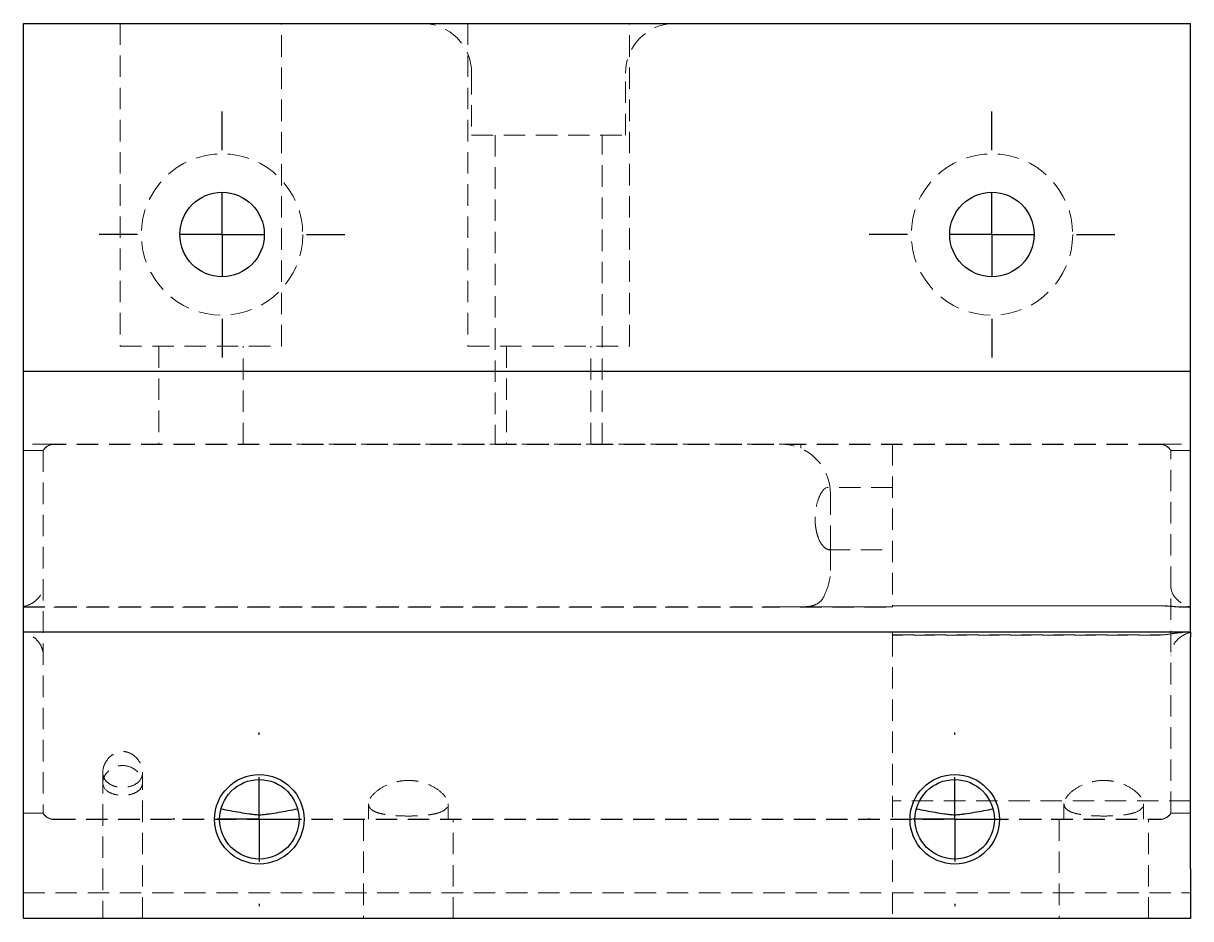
# Model space of a CAD drawing. Header units: millimetres. Extents: x 33 to 257, y 30 to 192.
# Drawn here: x 188.3 to 257.4, y 30.5 to 83.5 of the extents above; entities that cross this region are included whole.
import ezdxf

# ---------------------------------------------------------------- set-up
doc = ezdxf.new("R2010")
doc.units = ezdxf.units.MM
doc.linetypes.add('HIDDEN', pattern=[1.905, 1.27, -0.635])
doc.layers.add('10', color=7, linetype='Continuous')

# ---------------------------------------------------------------- blocks, each defined once
blk = doc.blocks.new('SW_CENTERMARKSYMBOL_9')
at = {"layer": '10', "color": 0}
for p, q in [((0, 5), (0, 7.279)), ((0, 0), (0, 2.5)), ((-5, 0), (-7.279, 0)), ((0, 0), (-2.5, 0)), ((0, 0), (0, -2.5)), ((0, 0), (2.5, 0)), ((5, 0), (7.279, 0)), ((0, -5), (0, -7.279))]:
    blk.add_line(p, q, dxfattribs=at)
blk = doc.blocks.new('SW_CENTERMARKSYMBOL_10')
at = {"layer": '10', "color": 0}
for p, q in [((0, 5), (0, 7.279)), ((0, 0), (0, 2.5)), ((-5, 0), (-7.279, 0)), ((0, 0), (-2.5, 0)), ((0, 0), (0, -2.5)), ((0, 0), (2.5, 0)), ((5, 0), (7.279, 0)), ((0, -5), (0, -7.279))]:
    blk.add_line(p, q, dxfattribs=at)
blk = doc.blocks.new('SW_CENTERMARKSYMBOL_11')
at = {"layer": '10', "color": 0}
for p, q in [((0, 5), (0, 5.147)), ((0, 0), (0, 2.5)), ((-5, 0), (-5.147, 0)), ((0, 0), (-2.5, 0)), ((0, 0), (0, -2.5)), ((0, 0), (2.5, 0)), ((5, 0), (5.147, 0)), ((0, -5), (0, -5.147))]:
    blk.add_line(p, q, dxfattribs=at)
blk = doc.blocks.new('SW_CENTERMARKSYMBOL_12')
at = {"layer": '10', "color": 0}
for p, q in [((0, 5), (0, 5.147)), ((0, 0), (0, 2.5)), ((-5, 0), (-5.147, 0)), ((0, 0), (-2.5, 0)), ((0, 0), (0, -2.5)), ((0, 0), (2.5, 0)), ((5, 0), (5.147, 0)), ((0, -5), (0, -5.147))]:
    blk.add_line(p, q, dxfattribs=at)

msp = doc.modelspace()

# ---------------------------------------------------------------- linework, layer by layer
at = {"color": 7, "linetype": 'Continuous', "lineweight": 25}
for p, q in [((188.307, 83.5), (257.425, 83.5)), ((188.307, 62.912), (188.307, 83.5)), ((257.425, 62.912), (257.425, 83.5)), ((188.307, 62.912), (257.425, 62.912)), ((188.307, 47.482), (188.307, 62.912)), ((257.425, 47.482), (257.425, 62.912)), ((188.307, 47.482), (257.425, 47.482)), ((188.307, 47.188), (188.307, 47.482)), ((188.307, 33.441), (188.307, 47.188)), ((257.425, 47.482), (257.425, 47.188)), ((257.425, 33.441), (257.425, 47.188)), ((188.307, 30.5), (188.307, 33.441)), ((257.425, 33.441), (257.425, 30.5)), ((257.425, 30.5), (188.307, 30.5))]:
    msp.add_line(p, q, dxfattribs=at)
at = {"color": 7, "linetype": 'HIDDEN', "lineweight": 18}
for p, q in [((194.042, 83.5), (194.042, 64.382)), ((203.601, 64.382), (203.601, 83.5)), ((214.631, 83.5), (214.631, 64.382)), ((224.189, 64.382), (224.189, 83.5)), ((214.851, 80.559), (214.851, 76.882)), ((223.969, 76.882), (223.969, 80.559)), ((214.851, 76.882), (223.969, 76.882)), ((216.248, 76.882), (216.248, 58.588)), ((222.572, 58.588), (222.572, 76.882)), ((194.042, 64.382), (203.601, 64.382)), ((196.322, 64.382), (196.322, 58.588)), ((201.322, 58.588), (201.322, 64.382)), ((214.631, 64.382), (224.189, 64.382)), ((216.91, 64.382), (216.91, 58.588)), ((221.91, 58.588), (221.91, 64.382)), ((190.12, 58.588), (188.307, 58.588)), ((189.484, 58.221), (188.307, 58.221)), ((189.484, 58.206), (188.307, 58.206)), ((189.484, 58.221), (189.484, 36.75)), ((255.611, 58.588), (190.12, 58.588)), ((255.611, 58.574), (190.12, 58.574)), ((234.336, 58.588), (204.484, 58.588)), ((204.484, 58.588), (204.484, 58.588)), ((234.336, 58.588), (234.336, 58.343)), ((239.778, 58.588), (239.778, 49.027)), ((255.611, 58.588), (257.425, 58.588)), ((256.248, 36.75), (256.248, 58.221)), ((257.425, 58.221), (256.248, 58.221)), ((257.425, 58.206), (256.248, 58.206)), ((235.893, 56.015), (235.889, 56.015)), ((239.778, 56.015), (235.893, 56.015)), ((236.101, 55.545), (236.101, 55.647)), ((236.101, 52.502), (236.101, 55.545)), ((235.984, 52.338), (235.987, 52.338)), ((235.987, 52.338), (239.778, 52.338)), ((236.101, 51.11), (236.101, 52.502)), ((188.307, 48.953), (239.778, 48.953)), ((188.307, 48.944), (233.107, 48.944)), ((190.12, 48.944), (233.107, 48.944)), ((233.16, 48.953), (239.778, 48.953)), ((234.311, 48.944), (239.778, 48.944)), ((234.311, 48.944), (239.778, 48.944)), ((255.611, 49.027), (239.778, 49.027)), ((239.778, 49.027), (239.778, 48.953)), ((239.778, 49.017), (255.611, 49.017)), ((239.778, 48.953), (239.778, 48.953)), ((239.778, 48.953), (239.778, 48.953)), ((239.778, 48.953), (239.778, 48.944)), ((239.778, 48.944), (239.778, 48.944)), ((257.425, 48.944), (256.942, 48.944)), ((257.425, 48.99), (257.075, 48.958)), ((257.373, 48.953), (257.425, 48.953)), ((257.425, 48.98), (257.425, 48.964)), ((188.307, 47.474), (239.778, 47.474)), ((190.12, 47.483), (239.778, 47.483)), ((239.778, 47.483), (239.778, 47.293)), ((239.778, 47.293), (255.611, 47.293)), ((239.778, 47.293), (239.778, 30.5)), ((255.611, 47.283), (239.778, 47.283)), ((255.778, 47.303), (255.611, 47.283)), ((193.013, 39.179), (193.013, 30.5)), ((195.366, 30.5), (195.366, 39.179)), ((257.425, 37.47), (239.778, 37.47)), ((188.307, 36.75), (189.484, 36.75)), ((188.307, 36.735), (189.484, 36.735)), ((189.484, 36.75), (189.484, 36.735)), ((208.748, 37.296), (208.748, 36.382)), ((213.454, 36.382), (213.454, 37.296)), ((249.925, 37.296), (249.925, 36.382)), ((254.631, 36.382), (254.631, 37.296)), ((256.248, 36.735), (256.248, 36.75)), ((256.248, 36.75), (257.425, 36.75)), ((256.248, 36.735), (257.425, 36.735)), ((190.12, 36.382), (255.611, 36.382)), ((190.12, 36.368), (255.611, 36.368)), ((208.454, 36.382), (208.454, 30.5)), ((213.748, 30.5), (213.748, 36.382)), ((249.631, 36.382), (249.631, 30.5)), ((254.925, 30.5), (254.925, 36.382)), ((188.307, 32.029), (257.425, 32.029))]:
    msp.add_line(p, q, dxfattribs=at)
for centre in [(200.072, 71), (245.66, 71)]:
    msp.add_circle(centre, 4.779, dxfattribs=at)
at = {"color": 7, "linetype": 'Continuous', "lineweight": 25}
for centre, radius in [((200.072, 71), 2.5), ((245.66, 71), 2.5), ((202.278, 36.382), 2.647), ((202.278, 36.382), 2.353), ((243.454, 36.382), 2.647), ((243.454, 36.382), 2.353)]:
    msp.add_circle(centre, radius, dxfattribs=at)
at = {"color": 7, "linetype": 'HIDDEN', "lineweight": 18}
for centre, radius, start, end in [((211.91, 80.559), 2.941, 0, 90), ((226.91, 80.559), 2.941, 90, 180), ((190.12, 57.853), 0.735, 90, 150.00007), ((190.12, 57.838), 0.735, 90, 150.00007), ((233.16, 55.647), 2.941, 0, 90), ((255.611, 57.853), 0.735, 29.99993, 90), ((255.611, 57.838), 0.735, 29.99993, 90), ((190.12, 37.118), 0.735, 209.99993, 270), ((190.12, 37.103), 0.735, 209.99993, 270), ((255.611, 37.118), 0.735, 270, 330.00007), ((255.611, 37.103), 0.735, 270, 330.00007)]:
    msp.add_arc(centre, radius, start, end, dxfattribs=at)
for points, knots in [([(235.38, 53.03), (235.348, 53.118), (235.319, 53.213), (235.268, 53.413), (235.246, 53.521), (235.211, 53.741), (235.199, 53.854), (235.186, 54.084), (235.185, 54.203), (235.194, 54.436), (235.204, 54.55), (235.235, 54.774), (235.256, 54.883), (235.329, 55.19), (235.393, 55.374), (235.497, 55.601), (235.533, 55.67), (235.607, 55.788), (235.643, 55.839), (235.716, 55.922), (235.753, 55.955), (235.822, 56), (235.855, 56.012), (235.918, 56.017), (235.947, 56.008), (235.999, 55.971), (236.021, 55.942), (236.06, 55.863), (236.075, 55.813), (236.096, 55.693), (236.101, 55.624), (236.101, 55.545)], [0, 0, 0, 0, 0.0625, 0.0625, 0.125, 0.125, 0.1875, 0.1875, 0.25, 0.25, 0.3125, 0.3125, 0.375, 0.375, 0.5, 0.5, 0.5625, 0.5625, 0.625, 0.625, 0.6875, 0.6875, 0.75, 0.75, 0.8125, 0.8125, 0.875, 0.875, 0.9375, 0.9375, 1, 1, 1, 1]), ([(236.101, 52.502), (236.101, 52.457), (236.095, 52.422), (236.073, 52.37), (236.055, 52.353), (235.988, 52.327), (235.923, 52.347), (235.771, 52.445), (235.685, 52.525), (235.519, 52.736), (235.438, 52.868), (235.38, 53.03)], [0, 0, 0, 0, 0.125, 0.125, 0.25, 0.25, 0.5, 0.5, 0.75, 0.75, 1, 1, 1, 1]), ([(235.7, 49.556), (235.828, 49.814), (235.927, 50.073), (236.063, 50.591), (236.101, 50.851), (236.101, 51.11)], [0, 0, 0, 0, 0.5, 0.5, 1, 1, 1, 1]), ([(188.307, 48.98), (188.463, 49.008), (188.612, 49.059), (188.892, 49.202), (189.021, 49.294), (189.241, 49.514), (189.332, 49.644), (189.455, 49.929), (189.484, 50.082), (189.484, 50.236)], [0, 0, 0, 0, 0.25, 0.25, 0.5, 0.5, 0.75, 0.75, 1, 1, 1, 1]), ([(256.248, 50.236), (256.248, 50.082), (256.277, 49.931), (256.398, 49.646), (256.489, 49.517), (256.71, 49.295), (256.839, 49.202), (257.118, 49.06), (257.269, 49.008), (257.425, 48.98)], [0, 0, 0, 0, 0.25, 0.25, 0.5, 0.5, 0.75, 0.75, 1, 1, 1, 1]), ([(235.7, 49.556), (235.635, 49.426), (235.556, 49.321), (235.36, 49.154), (235.248, 49.095), (234.995, 49.01), (234.86, 48.986), (234.571, 48.958), (234.417, 48.953), (234.258, 48.953)], [0, 0, 0, 0, 0.25, 0.25, 0.5, 0.5, 0.75, 0.75, 1, 1, 1, 1]), ([(188.307, 48.944), (188.407, 48.944), (188.524, 48.944), (188.788, 48.944), (188.935, 48.944), (189.248, 48.944), (189.417, 48.944), (189.763, 48.944), (189.94, 48.944), (190.12, 48.944)], [0, 0, 0, 0, 0.25, 0.25, 0.5, 0.5, 0.75, 0.75, 1, 1, 1, 1]), ([(256.918, 48.957), (256.833, 48.958), (256.573, 48.96), (256.139, 49.011), (255.787, 49.022), (255.611, 49.027)], [0, 0, 0, 0, 0.193481, 0.596772, 1, 1, 1, 1]), ([(255.611, 49.017), (255.834, 49.017), (256.055, 49.001), (256.498, 48.963), (256.719, 48.944), (256.942, 48.944)], [0, 0, 0, 0, 0.5, 0.5, 1, 1, 1, 1]), ([(256.737, 48.957), (256.769, 48.957), (256.995, 48.957), (257.247, 48.958), (257.382, 48.958), (257.424, 48.958)], [0, 0, 0, 0, 0.100408, 0.715421, 1, 1, 1, 1]), ([(188.307, 47.483), (188.409, 47.483), (188.526, 47.483), (188.792, 47.483), (188.94, 47.483), (189.252, 47.483), (189.421, 47.483), (189.765, 47.483), (189.941, 47.483), (190.12, 47.483)], [0, 0, 0, 0, 0.25, 0.25, 0.5, 0.5, 0.75, 0.75, 1, 1, 1, 1]), ([(189.484, 46.107), (189.484, 46.267), (189.45, 46.425), (189.326, 46.719), (189.235, 46.854), (189.019, 47.089), (188.891, 47.19), (188.615, 47.35), (188.464, 47.409), (188.307, 47.445)], [0, 0, 0, 0, 0.25, 0.25, 0.5, 0.5, 0.75, 0.75, 1, 1, 1, 1]), ([(255.611, 47.293), (255.917, 47.293), (256.216, 47.354), (256.816, 47.459), (257.117, 47.499), (257.425, 47.476)], [0, 0, 0, 0, 0.5, 0.5, 1, 1, 1, 1]), ([(257.239, 47.473), (256.968, 47.443), (256.636, 47.406), (256.304, 47.366), (256.243, 47.359)], [0, 0, 0, 0, 0.817089, 1, 1, 1, 1]), ([(257.425, 47.445), (257.267, 47.409), (257.119, 47.351), (256.84, 47.19), (256.714, 47.09), (256.497, 46.855), (256.406, 46.72), (256.281, 46.426), (256.248, 46.267), (256.248, 46.107)], [0, 0, 0, 0, 0.25, 0.25, 0.5, 0.5, 0.75, 0.75, 1, 1, 1, 1]), ([(257.424, 47.468), (257.386, 47.468), (257.288, 47.469), (257.066, 47.469), (256.93, 47.469)], [0, 0, 0, 0, 0.387416, 1, 1, 1, 1]), ([(193.013, 39.179), (193.013, 39.058), (193.036, 38.942), (193.137, 38.723), (193.214, 38.623), (193.378, 38.492), (193.439, 38.453), (193.576, 38.384), (193.653, 38.354), (193.894, 38.285), (194.078, 38.263), (194.441, 38.277), (194.619, 38.314), (194.919, 38.432), (195.042, 38.513), (195.322, 38.797), (195.386, 39.035), (195.348, 39.401), (195.312, 39.526), (195.199, 39.77), (195.122, 39.889), (194.918, 40.111), (194.791, 40.215), (194.56, 40.327), (194.476, 40.357), (194.299, 40.393), (194.206, 40.399), (194.024, 40.385), (193.935, 40.365), (193.769, 40.306), (193.693, 40.268), (193.482, 40.134), (193.371, 40.024), (193.192, 39.792), (193.127, 39.672), (193.036, 39.424), (193.013, 39.3), (193.013, 39.179)], [0, 0, 0, 0, 0.0625, 0.0625, 0.125, 0.125, 0.15625, 0.15625, 0.1875, 0.1875, 0.25, 0.25, 0.3125, 0.3125, 0.375, 0.375, 0.5, 0.5, 0.5625, 0.5625, 0.625, 0.625, 0.6875, 0.6875, 0.71875, 0.71875, 0.75, 0.75, 0.78125, 0.78125, 0.8125, 0.8125, 0.875, 0.875, 0.9375, 0.9375, 1, 1, 1, 1]), ([(193.013, 38.559), (193.013, 38.663), (193.037, 38.768), (193.132, 38.979), (193.203, 39.083), (193.389, 39.276), (193.507, 39.366), (193.72, 39.471), (193.797, 39.501), (193.959, 39.544), (194.046, 39.558), (194.305, 39.57), (194.482, 39.538), (194.786, 39.419), (194.915, 39.335), (195.122, 39.149), (195.203, 39.046), (195.317, 38.837), (195.352, 38.729), (195.373, 38.519), (195.359, 38.418), (195.277, 38.228), (195.209, 38.139), (195.064, 38.025), (195.007, 37.989), (194.883, 37.927), (194.816, 37.9), (194.593, 37.831), (194.423, 37.805), (194.074, 37.795), (193.898, 37.812), (193.584, 37.886), (193.445, 37.943), (193.115, 38.156), (193.013, 38.351), (193.013, 38.559)], [0, 0, 0, 0, 0.0625, 0.0625, 0.125, 0.125, 0.1875, 0.1875, 0.21875, 0.21875, 0.25, 0.25, 0.3125, 0.3125, 0.375, 0.375, 0.4375, 0.4375, 0.5, 0.5, 0.5625, 0.5625, 0.625, 0.625, 0.65625, 0.65625, 0.6875, 0.6875, 0.75, 0.75, 0.8125, 0.8125, 0.875, 0.875, 1, 1, 1, 1]), ([(208.748, 37.296), (208.748, 37.426), (208.803, 37.565), (209.015, 37.858), (209.166, 38.004), (209.564, 38.283), (209.799, 38.408), (210.22, 38.556), (210.367, 38.596), (210.675, 38.655), (210.838, 38.674), (211.16, 38.685), (211.323, 38.677), (211.642, 38.637), (211.795, 38.606), (212.236, 38.481), (212.496, 38.36), (212.927, 38.093), (213.1, 37.944), (213.348, 37.653), (213.426, 37.508), (213.459, 37.307), (213.456, 37.242), (213.421, 37.123), (213.389, 37.067), (213.248, 36.911), (213.096, 36.828), (212.784, 36.73), (212.669, 36.703), (212.417, 36.657), (212.278, 36.637), (211.988, 36.608), (211.837, 36.597), (211.522, 36.581), (211.36, 36.577), (211.038, 36.574), (210.874, 36.576), (210.554, 36.586), (210.398, 36.594), (210.097, 36.618), (209.951, 36.634), (209.683, 36.674), (209.558, 36.697), (209.33, 36.755), (209.23, 36.788), (209.056, 36.864), (208.981, 36.908), (208.864, 37.004), (208.821, 37.056), (208.763, 37.17), (208.748, 37.232), (208.748, 37.296)], [0, 0, 0, 0, 0.0625, 0.0625, 0.125, 0.125, 0.1875, 0.1875, 0.21875, 0.21875, 0.25, 0.25, 0.28125, 0.28125, 0.3125, 0.3125, 0.375, 0.375, 0.4375, 0.4375, 0.5, 0.5, 0.53125, 0.53125, 0.5625, 0.5625, 0.625, 0.625, 0.65625, 0.65625, 0.6875, 0.6875, 0.71875, 0.71875, 0.75, 0.75, 0.78125, 0.78125, 0.8125, 0.8125, 0.84375, 0.84375, 0.875, 0.875, 0.90625, 0.90625, 0.9375, 0.9375, 0.96875, 0.96875, 1, 1, 1, 1]), ([(249.925, 37.296), (249.925, 37.426), (249.98, 37.565), (250.192, 37.858), (250.343, 38.004), (250.74, 38.283), (250.975, 38.408), (251.396, 38.556), (251.544, 38.596), (251.852, 38.655), (252.014, 38.674), (252.336, 38.685), (252.499, 38.677), (252.818, 38.637), (252.971, 38.606), (253.412, 38.481), (253.673, 38.36), (254.103, 38.093), (254.276, 37.944), (254.525, 37.653), (254.602, 37.508), (254.635, 37.307), (254.632, 37.242), (254.597, 37.123), (254.566, 37.067), (254.425, 36.911), (254.273, 36.828), (253.961, 36.73), (253.845, 36.703), (253.593, 36.657), (253.454, 36.637), (253.164, 36.608), (253.013, 36.597), (252.699, 36.581), (252.536, 36.577), (252.214, 36.574), (252.051, 36.576), (251.73, 36.586), (251.575, 36.594), (251.274, 36.618), (251.128, 36.634), (250.859, 36.674), (250.735, 36.697), (250.506, 36.755), (250.406, 36.788), (250.232, 36.864), (250.158, 36.908), (250.041, 37.004), (249.997, 37.056), (249.939, 37.17), (249.925, 37.232), (249.925, 37.296)], [0, 0, 0, 0, 0.0625, 0.0625, 0.125, 0.125, 0.1875, 0.1875, 0.21875, 0.21875, 0.25, 0.25, 0.28125, 0.28125, 0.3125, 0.3125, 0.375, 0.375, 0.4375, 0.4375, 0.5, 0.5, 0.53125, 0.53125, 0.5625, 0.5625, 0.625, 0.625, 0.65625, 0.65625, 0.6875, 0.6875, 0.71875, 0.71875, 0.75, 0.75, 0.78125, 0.78125, 0.8125, 0.8125, 0.84375, 0.84375, 0.875, 0.875, 0.90625, 0.90625, 0.9375, 0.9375, 0.96875, 0.96875, 1, 1, 1, 1])]:
    msp.add_open_spline(points, degree=3, knots=knots, dxfattribs=at)
for points in [[(233.16, 48.953), (233.54, 48.953), (233.906, 48.953), (234.258, 48.953)], [(256.942, 48.944), (257.131, 48.944), (257.292, 48.944), (257.425, 48.944)], [(257.425, 48.949), (257.408, 48.95), (257.39, 48.952), (257.373, 48.953)], [(257.425, 47.435), (257.425, 47.45), (257.425, 47.473), (257.425, 47.473)]]:
    msp.add_open_spline(points, degree=3, dxfattribs=at)
at = {"color": 7, "linetype": 'Continuous', "lineweight": 25}
for points in [[(200.01, 37.009), (200.377, 36.93), (200.747, 36.859), (201.305, 36.765), (201.491, 36.735), (201.775, 36.695), (201.87, 36.682), (202.017, 36.666), (202.067, 36.661), (202.171, 36.653), (202.225, 36.65), (202.334, 36.65), (202.388, 36.653), (202.491, 36.661), (202.541, 36.666), (202.688, 36.683), (202.783, 36.696), (203.066, 36.736), (203.253, 36.765), (203.81, 36.859), (204.179, 36.93), (204.546, 37.009)], [(241.186, 37.009), (241.554, 36.93), (241.923, 36.859), (242.481, 36.765), (242.668, 36.735), (242.952, 36.695), (243.047, 36.682), (243.194, 36.666), (243.243, 36.661), (243.347, 36.653), (243.401, 36.65), (243.51, 36.65), (243.565, 36.653), (243.668, 36.661), (243.718, 36.666), (243.865, 36.683), (243.96, 36.696), (244.243, 36.736), (244.429, 36.765), (244.986, 36.859), (245.355, 36.93), (245.722, 37.009)]]:
    msp.add_open_spline(points, degree=3, knots=[0, 0, 0, 0, 0.25, 0.25, 0.375, 0.375, 0.4375, 0.4375, 0.46875, 0.46875, 0.5, 0.5, 0.53125, 0.53125, 0.5625, 0.5625, 0.625, 0.625, 0.75, 0.75, 1, 1, 1, 1], dxfattribs=at)

# ---------------------------------------------------------------- block references
at = {"layer": '10'}
for name, p in [('SW_CENTERMARKSYMBOL_9', (200.072, 71)), ('SW_CENTERMARKSYMBOL_10', (245.66, 71)), ('SW_CENTERMARKSYMBOL_12', (202.278, 36.382)), ('SW_CENTERMARKSYMBOL_11', (243.454, 36.382))]:
    msp.add_blockref(name, p, dxfattribs=at)

doc.saveas('drawing.dxf')
